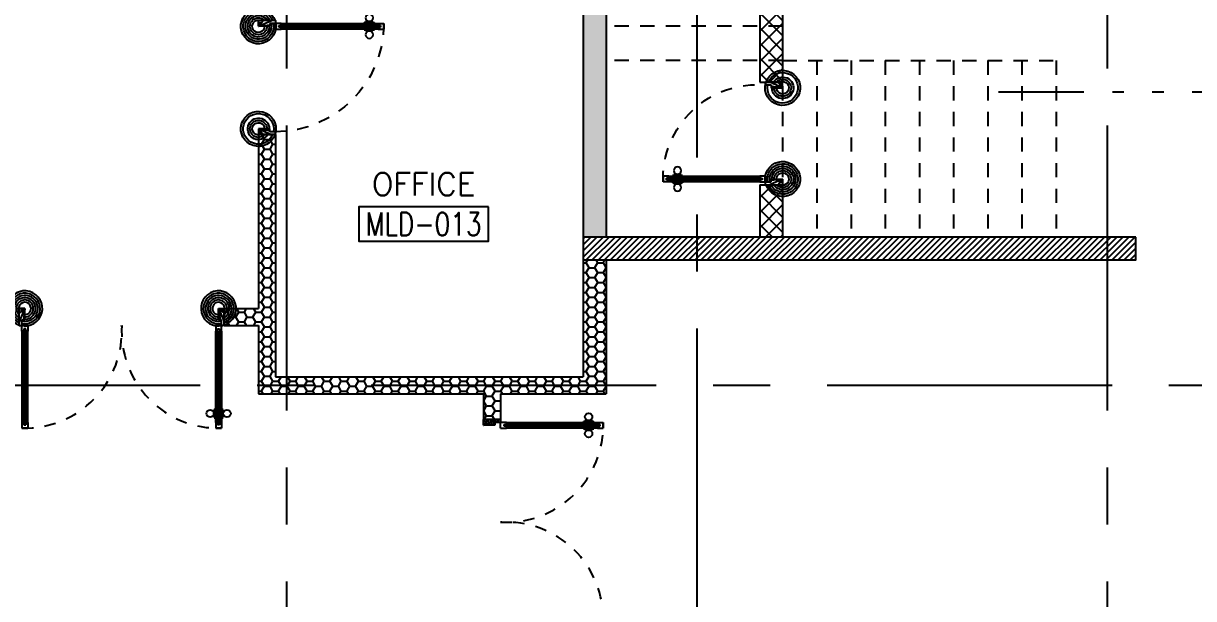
# Model space of a CAD drawing. Extents: x 417866.9 to 417960.2, y 43448 to 43538.2.
# Drawn here: x 417878.38 to 417888.65, y 43483 to 43488.05 of the extents above; entities that cross this region are included whole.
import ezdxf
from ezdxf.enums import TextEntityAlignment as Align

# ---------------------------------------------------------------- set-up
doc = ezdxf.new("R2010")
doc.units = 0
doc.header["$MEASUREMENT"] = 0
doc.header["$PDMODE"] = 3
doc.header["$PDSIZE"] = 0.1
for name, pattern in [('2DASHES', [1.7, 0.75, -0.25, 0.1, -0.25, 0.1, -0.25]), ('CENTERX2', [4, 2.5, -0.5, 0.5, -0.5]), ('HIDDEN', [0.375, 0.25, -0.125]), ('HIDDEN2', [0.1875, 0.125, -0.0625])]:
    doc.linetypes.add(name, pattern=pattern)
doc.layers.get('0').update_dxf_attribs({"linetype": 'CONTINUOUS'})
doc.layers.get('DEFPOINTS').update_dxf_attribs({"linetype": 'CONTINUOUS'})
for name, color, linetype in [('AX-DIM', 4, 'CONTINUOUS'), ('AXES', 11, 'CENTERX2'), ('COL', 2, 'CONTINUOUS'), ('DOOR', 4, 'CONTINUOUS'), ('HAT', 8, 'CONTINUOUS'), ('IND-ES-L', 6, '2DASHES'), ('RM-BOX', 2, 'CONTINUOUS'), ('RM-NAME', 2, 'CONTINUOUS'), ('RM-NO', 2, 'CONTINUOUS'), ('STR', 5, 'CONTINUOUS'), ('WALL', 2, 'CONTINUOUS'), ('WallType', 11, 'CONTINUOUS'), ('WallType2', 3, 'CONTINUOUS')]:
    doc.layers.add(name, color=color, linetype=linetype)
doc.styles.add('ROMANS', font='ROMANS.shx', dxfattribs={"width": 0.6})
doc.dimstyles.new('STANDARD in', dxfattribs={"dimtxt": 0.2, "dimasz": 0.1, "dimexe": 0.07, "dimexo": 0.05, "dimgap": 0.1, "dimtad": 1, "dimdec": 0, "dimlfac": 1000, "dimzin": 0, "dimdsep": 46, "dimtxsty": 'ROMANS', "dimblk": 'ARCHTICK', "dimcen": 0.05, "dimdle": 0.05, "dimclrd": 4, "dimclre": 4, "dimclrt": 2, "dimadec": 0, "dimazin": 0, "dimtfac": 1, "dimtdec": 0, "dimtmove": 2, "dimatfit": 3, "dimfxl": 0, "dimtolj": 1, "dimtzin": 0, "dimarcsym": 0})
pattern_1 = [(0, (0, 0), (0.075, 0.04330127), [0.05, -0.1]), (120, (0, 0), (-0.074999999836, 0.043301270284), [0.05, -0.1]), (60, (0, 0), (1.64e-10, 0.086602540284), [-0.1, 0.05])]
pattern_2 = [(45, (0, 0), (-0.066291260736, 0.066291260736), []), (135, (0, 0), (-0.066291260736, -0.066291260736), [])]

# ---------------------------------------------------------------- blocks, each defined once
blk = doc.blocks.new('*X137')
at = {"color": 0}
for p, q in [((76229, 30037), (76403, 30211)), ((76229, 30091), (76350, 30211)), ((76229, 30144), (76297, 30211)), ((76229, 30197), (76244, 30211)), ((76256, 30011), (76456, 30211)), ((76309, 30011), (76509, 30211)), ((76362, 30011), (76562, 30211)), ((76415, 30011), (76615, 30211)), ((76468, 30011), (76668, 30211)), ((76521, 30011), (76721, 30211)), ((76574, 30011), (76774, 30211)), ((76627, 30011), (76827, 30211)), ((76680, 30011), (76880, 30211)), ((76733, 30011), (76933, 30211)), ((76786, 30011), (76986, 30211)), ((76839, 30011), (77039, 30211)), ((76892, 30011), (77092, 30211)), ((76945, 30011), (77145, 30211)), ((76998, 30011), (77198, 30211)), ((77051, 30011), (77251, 30211)), ((77104, 30011), (77304, 30211)), ((77157, 30011), (77357, 30211)), ((77210, 30011), (77410, 30211)), ((77263, 30011), (77463, 30211)), ((77316, 30011), (77516, 30211)), ((77369, 30011), (77569, 30211)), ((77423, 30011), (77623, 30211)), ((77476, 30011), (77676, 30211)), ((77529, 30011), (77729, 30211)), ((77582, 30011), (77782, 30211)), ((77635, 30011), (77835, 30211)), ((77688, 30011), (77888, 30211)), ((77741, 30011), (77941, 30211)), ((77794, 30011), (77994, 30211)), ((77847, 30011), (78047, 30211)), ((77900, 30011), (78100, 30211)), ((77953, 30011), (78153, 30211)), ((78006, 30011), (78206, 30211)), ((78059, 30011), (78259, 30211)), ((78112, 30011), (78312, 30211)), ((78165, 30011), (78365, 30211)), ((78218, 30011), (78418, 30211)), ((78271, 30011), (78471, 30211)), ((78324, 30011), (78524, 30211)), ((78377, 30011), (78577, 30211)), ((78430, 30011), (78630, 30211)), ((78483, 30011), (78683, 30211)), ((78536, 30011), (78736, 30211)), ((78589, 30011), (78789, 30211)), ((78642, 30011), (78842, 30211)), ((78695, 30011), (78895, 30211)), ((78748, 30011), (78948, 30211)), ((78801, 30011), (79001, 30211)), ((78854, 30011), (79054, 30211)), ((78907, 30011), (79107, 30211)), ((78960, 30011), (79160, 30211)), ((79013, 30011), (79213, 30211)), ((79067, 30011), (79267, 30211)), ((79120, 30011), (79320, 30211)), ((79173, 30011), (79373, 30211)), ((79226, 30011), (79426, 30211)), ((79279, 30011), (79479, 30211)), ((79332, 30011), (79532, 30211)), ((79385, 30011), (79585, 30211)), ((79438, 30011), (79638, 30211)), ((79491, 30011), (79691, 30211)), ((79544, 30011), (79744, 30211)), ((79597, 30011), (79797, 30211)), ((79650, 30011), (79850, 30211)), ((79703, 30011), (79903, 30211)), ((79756, 30011), (79956, 30211)), ((79809, 30011), (80009, 30211)), ((79862, 30011), (80062, 30211)), ((79915, 30011), (80115, 30211)), ((79968, 30011), (80168, 30211)), ((80021, 30011), (80221, 30211)), ((80074, 30011), (80274, 30211)), ((80127, 30011), (80327, 30211)), ((80180, 30011), (80380, 30211)), ((80233, 30011), (80433, 30211)), ((80286, 30011), (80486, 30211)), ((80339, 30011), (80539, 30211)), ((80392, 30011), (80592, 30211)), ((80445, 30011), (80645, 30211)), ((80498, 30011), (80698, 30211)), ((80551, 30011), (80751, 30211)), ((80604, 30011), (80804, 30211)), ((80658, 30011), (80858, 30211)), ((80711, 30011), (80911, 30211)), ((80764, 30011), (80964, 30211)), ((80817, 30011), (81017, 30211)), ((80870, 30011), (81070, 30211)), ((80923, 30011), (81079, 30168)), ((80976, 30011), (81079, 30115)), ((81029, 30011), (81079, 30061))]:
    blk.add_line(p, q, dxfattribs=at)
blk = doc.blocks.new('A$C272A55A0')
at = {"layer": 'DOOR', "color": 0, "linetype": 'ByBlock'}
for p, q in [((0, 900), (0, 1050)), ((50, 1050), (0, 1050)), ((50, 950), (50, 1050)), ((1750, 950), (1750, 1050)), ((1750, 1050), (1800, 1050)), ((1800, 1050), (1800, 900)), ((25, 950), (50, 950)), ((25, 900), (25, 950)), ((1775, 950), (1750, 950)), ((1775, 900), (1775, 950)), ((0, 900), (25, 900)), ((75, 900), (25, 900)), ((25, 850), (25, 900)), ((42, 850), (25, 850)), ((58, 870), (42, 870)), ((42, 870), (42, 850)), ((58, 850), (58, 870)), ((75, 850), (58, 850)), ((75, 900), (75, 850)), ((1725, 900), (1775, 900)), ((1725, 900), (1725, 850)), ((1725, 850), (1742, 850)), ((1742, 870), (1758, 870)), ((1742, 850), (1742, 870)), ((1758, 870), (1758, 850)), ((1758, 850), (1775, 850)), ((1800, 900), (1775, 900)), ((1775, 850), (1775, 900)), ((1718, 160), (1709, 160)), ((1709, 95), (1709, 160)), ((1725, 173), (1718, 173)), ((1718, 173), (1718, 83)), ((1718, 95), (1718, 160)), ((1775, 173), (1782, 173)), ((1782, 173), (1782, 83)), ((1782, 160), (1791, 160)), ((1782, 95), (1782, 160)), ((1791, 95), (1791, 160)), ((25, 50), (42, 50)), ((25, 50), (25, 0)), ((25, 0), (75, 0)), ((75, 0), (25, 0)), ((42, 50), (42, 30)), ((42, 30), (58, 30)), ((58, 50), (75, 50)), ((58, 50), (58, 30)), ((75, 50), (75, 0)), ((1718, 95), (1709, 95)), ((1725, 83), (1718, 83)), ((1742, 50), (1725, 50)), ((1725, 50), (1725, 0)), ((1775, 0), (1725, 0)), ((1725, 0), (1775, 0)), ((1742, 50), (1742, 30)), ((1758, 30), (1742, 30)), ((1775, 50), (1758, 50)), ((1758, 50), (1758, 30)), ((1775, 83), (1782, 83)), ((1775, 50), (1775, 0)), ((1782, 95), (1791, 95))]:
    blk.add_line(p, q, dxfattribs=at)
at = {"layer": 'DOOR', "color": 9, "linetype": 'ByBlock'}
for p, q in [((50, 1050), (0, 1010)), ((50, 1050), (0, 937)), ((50, 1050), (37, 950)), ((1750, 1050), (1800, 1010)), ((1750, 1050), (1800, 937)), ((1750, 1050), (1763, 950))]:
    blk.add_line(p, q, dxfattribs=at)
at = {"layer": 'DOOR', "linetype": 'ByBlock'}
for p, q in [((25, 850), (25, 50)), ((42, 850), (42, 50)), ((58, 850), (58, 50)), ((75, 50), (75, 850)), ((1725, 50), (1725, 850)), ((1742, 850), (1742, 50)), ((1758, 850), (1758, 50)), ((1775, 850), (1775, 50))]:
    blk.add_line(p, q, dxfattribs=at)
at = {"layer": 'DOOR', "color": 0, "linetype": 'ByBlock'}
for centre in [(1676, 128), (1824, 128)]:
    blk.add_circle(centre, 32.4, dxfattribs=at)
at = {"layer": 'DOOR', "color": 9, "linetype": 'ByBlock'}
for centre, radius, start, end in [((50, 1050), 54.4, 203.2074, 270), ((50, 1050), 34.4, 180, 270), ((50, 1050), 14.4, 180, 270), ((1750, 1050), 14.4, 270, 0), ((1750, 1050), 34.4, 270, 0), ((1750, 1050), 54.4, 270, 336.7926), ((50, 1050), 74.4, 227.7764, 270), ((50, 1050), 94.4, 238.0182, 270), ((50, 1050), 114, 244.0838, 257.3774), ((50, 1050), 134, 248.1598, 259.28), ((1750, 1050), 74.4, 270, 312.2236), ((1750, 1050), 94.4, 270, 301.9818), ((1750, 1050), 114, 282.6226, 295.9162), ((1750, 1050), 134, 280.72, 291.8402), ((50, 1050), 154, 251.1053, 256.2858), ((1750, 1050), 154, 283.7142, 288.8947)]:
    blk.add_arc(centre, radius, start, end, dxfattribs=at)
at = {"layer": 'DOOR', "linetype": 'HIDDEN', "ltscale": 0.5}
for centre, start, end in [((50, 851), 268.3174, 3.2965), ((1750, 851), 176.7035, 271.6826)]:
    blk.add_arc(centre, 851, start, end, dxfattribs=at)
at = {"layer": 'WALL', "linetype": 'ByBlock'}
blk.add_line((1800, 900), (1800, 1050), dxfattribs=at)
blk = doc.blocks.new('RM1')
at = {"layer": 'RM-BOX'}
blk.add_lwpolyline([(570, -200), (-570, -200), (-570, -500), (570, -500)], close=True, dxfattribs=at)
at = {"layer": 'RM-NAME', "style": 'ROMANS'}
for tag, p in [('ROOMNAME1', (0, 324)), ('ROOMNAME2', (0, 0))]:
    blk.add_attdef(tag, text='', height=200, dxfattribs=at).set_placement(p, align=Align.MIDDLE)
at = {"layer": 'RM-NO', "style": 'ROMANS', "width": 0.8}
blk.add_attdef('ROOMNO', text='', height=200, dxfattribs=at).set_placement((0, -350), align=Align.MIDDLE)
blk = doc.blocks.new('DOOR1000')
at = {"layer": 'DOOR', "color": 7, "linetype": 'ByBlock'}
for p, q in [((-150, 0), (0, 0)), ((-150, 0), (-150, -25)), ((0, -50), (-114, 0)), ((0, -50), (-40, 0)), ((0, -50), (0, 0)), ((-1100, -25), (-1100, -75)), ((-1100, -75), (-1100, -25)), ((-1050, -25), (-1100, -25)), ((-1050, -75), (-1100, -75)), ((-1070, -42), (-1070, -58)), ((-1050, -42), (-1070, -42)), ((-1050, -58), (-1070, -58)), ((-1050, -25), (-1050, -42)), ((-1050, -58), (-1050, -75)), ((-1018, -25), (-1018, -18)), ((-928, -18), (-1018, -18)), ((-1018, -75), (-1018, -82)), ((-928, -82), (-1018, -82)), ((-1005, -18), (-1005, -9)), ((-1005, -9), (-940, -9)), ((-1005, -18), (-940, -18)), ((-1005, -82), (-1005, -91)), ((-1005, -82), (-940, -82)), ((-1005, -91), (-940, -91)), ((-940, -18), (-940, -9)), ((-940, -82), (-940, -91)), ((-928, -25), (-928, -18)), ((-928, -75), (-928, -82)), ((-200, -25), (-150, -25)), ((-200, -42), (-200, -25)), ((-180, -42), (-200, -42)), ((-200, -58), (-180, -58)), ((-200, -75), (-200, -58)), ((-150, -75), (-200, -75)), ((-180, -58), (-180, -42)), ((-150, -25), (-100, -25)), ((-150, -75), (-150, -25)), ((-100, -25), (-100, -50)), ((0, -50), (-100, -37)), ((-100, -50), (0, -50)), ((-150, -975), (-100, -975)), ((-150, -1000), (-150, -975)), ((-150, -1000), (0, -1000)), ((0, -1000), (-150, -1000)), ((0, -950), (-114, -1000)), ((-100, -975), (-100, -950)), ((0, -950), (-100, -963)), ((-100, -950), (0, -950)), ((0, -950), (-40, -1000)), ((0, -950), (0, -1000))]:
    blk.add_line(p, q, dxfattribs=at)
at = {"layer": 'DOOR', "linetype": 'ByBlock'}
for p, q in [((-200, -25), (-1050, -25)), ((-200, -42), (-1050, -42)), ((-200, -58), (-1050, -58)), ((-1050, -75), (-200, -75))]:
    blk.add_line(p, q, dxfattribs=at)
at = {"layer": 'DOOR', "color": 7, "linetype": 'ByBlock'}
for centre in [(-973, 24), (-973, -124)]:
    blk.add_circle(centre, 32.4, dxfattribs=at)
for centre, radius, start, end in [((0, -50), 154, 161.1053, 166.2858), ((0, -50), 94.4, 148.0182, 180), ((0, -50), 134, 158.1598, 169.28), ((0, -50), 114, 154.0838, 167.3774), ((0, -50), 74.4, 137.7764, 180), ((0, -50), 54.4, 113.2074, 180), ((0, -50), 34.4, 90, 180), ((0, -50), 14.4, 90, 180), ((0, -950), 154, 193.7142, 198.8947), ((0, -950), 134, 190.72, 201.8402), ((0, -950), 94.4, 180, 211.9818), ((0, -950), 74.4, 180, 222.2236), ((0, -950), 54.4, 180, 246.7926), ((0, -950), 34.4, 180, 270), ((0, -950), 14.4, 180, 270)]:
    blk.add_arc(centre, radius, start, end, dxfattribs=at)
at = {"layer": 'DOOR', "linetype": 'HIDDEN', "ltscale": 0.5}
blk.add_arc((-150, -25), 950, 180, 270, dxfattribs=at)
blk = doc.blocks.new('DOOR90')
at = {"layer": 'DOOR', "color": 7, "linetype": 'ByBlock'}
for p, q in [((-150, 0), (0, 0)), ((-150, 0), (-150, -25)), ((0, -50), (-114, 0)), ((0, -50), (-40, 0)), ((0, -50), (0, 0)), ((-1000, -25), (-1050, -25)), ((-1050, -75), (-1050, -25)), ((-1050, -25), (-1050, -75)), ((-1000, -75), (-1050, -75)), ((-1000, -42), (-1020, -42)), ((-1020, -42), (-1020, -58)), ((-1000, -58), (-1020, -58)), ((-1000, -25), (-1000, -42)), ((-1000, -58), (-1000, -75)), ((-878, -18), (-968, -18)), ((-968, -25), (-968, -18)), ((-968, -75), (-968, -82)), ((-878, -82), (-968, -82)), ((-955, -9), (-890, -9)), ((-955, -18), (-955, -9)), ((-955, -18), (-890, -18)), ((-955, -82), (-890, -82)), ((-955, -82), (-955, -91)), ((-955, -91), (-890, -91)), ((-890, -18), (-890, -9)), ((-890, -82), (-890, -91)), ((-878, -25), (-878, -18)), ((-878, -75), (-878, -82)), ((-200, -25), (-150, -25)), ((-200, -42), (-200, -25)), ((-180, -42), (-200, -42)), ((-200, -58), (-180, -58)), ((-200, -75), (-200, -58)), ((-150, -75), (-200, -75)), ((-180, -58), (-180, -42)), ((-150, -25), (-100, -25)), ((-150, -75), (-150, -25)), ((-100, -25), (-100, -50)), ((0, -50), (-100, -37)), ((-100, -50), (0, -50)), ((-150, -875), (-100, -875)), ((-150, -900), (-150, -875)), ((-150, -900), (0, -900)), ((0, -900), (-150, -900)), ((0, -850), (-114, -900)), ((-100, -875), (-100, -850)), ((0, -850), (-100, -863)), ((-100, -850), (0, -850)), ((0, -850), (-40, -900)), ((0, -850), (0, -900))]:
    blk.add_line(p, q, dxfattribs=at)
at = {"layer": 'DOOR', "linetype": 'ByBlock'}
for p, q in [((-200, -25), (-1000, -25)), ((-200, -42), (-1000, -42)), ((-200, -58), (-1000, -58)), ((-1000, -75), (-200, -75))]:
    blk.add_line(p, q, dxfattribs=at)
at = {"layer": 'DOOR', "color": 7, "linetype": 'ByBlock'}
for centre in [(-923, 24), (-923, -124)]:
    blk.add_circle(centre, 32.4, dxfattribs=at)
for centre, radius, start, end in [((0, -50), 154, 161.1053, 166.2858), ((0, -50), 94.4, 148.0182, 180), ((0, -50), 134, 158.1598, 169.28), ((0, -50), 114, 154.0838, 167.3774), ((0, -50), 74.4, 137.7764, 180), ((0, -50), 54.4, 113.2074, 180), ((0, -50), 34.4, 90, 180), ((0, -50), 14.4, 90, 180), ((0, -850), 154, 193.7142, 198.8947), ((0, -850), 134, 190.72, 201.8402), ((0, -850), 94.4, 180, 211.9818), ((0, -850), 74.4, 180, 222.2236), ((0, -850), 54.4, 180, 246.7926), ((0, -850), 34.4, 180, 270), ((0, -850), 14.4, 180, 270)]:
    blk.add_arc(centre, radius, start, end, dxfattribs=at)
at = {"layer": 'DOOR', "linetype": 'HIDDEN', "ltscale": 0.5}
blk.add_arc((-222, -50), 828, 178.2701, 275.003, dxfattribs=at)
blk = doc.blocks.new('_ARCHTICK')
at = {"color": 0, "linetype": 'ByBlock', "const_width": 0.15}
blk.add_lwpolyline([(-0.5, -0.5), (0.5, 0.5)], dxfattribs=at)
blk = doc.blocks.new('*D436')
at = {"layer": 'AX-DIM', "color": 4, "lineweight": -2}
for p, q in [((417872.682, 43525.944), (417868.243, 43525.944)), ((417868.313, 43525.994), (417868.313, 43466.574)), ((417878.896, 43466.624), (417868.243, 43466.624))]:
    blk.add_line(p, q, dxfattribs=at)
at = {"layer": 'DEFPOINTS', "color": 0}
for p in [(417872.732, 43525.944), (417868.313, 43466.624), (417878.946, 43466.624)]:
    blk.add_point(p, dxfattribs=at)
at = {"layer": 'AX-DIM', "color": 4, "lineweight": -2, "xscale": 0.1, "yscale": 0.1, "zscale": 0.1}
for p, rotation in [((417868.313, 43525.944), 90), ((417868.313, 43466.624), 270)]:
    blk.add_blockref('_ARCHTICK', p, dxfattribs=dict(at, rotation=rotation))
at = {"layer": 'AX-DIM', "color": 2, "insert": (417868.113, 43496.284), "char_height": 0.2, "attachment_point": 5, "rotation": 90, "style": 'ROMANS'}
blk.add_mtext('\\A1;59320', dxfattribs=at)

msp = doc.modelspace()

# ---------------------------------------------------------------- hatches: boundary and pattern name
at = {"layer": 'WallType'}
h = msp.add_hatch(dxfattribs=at)
h.set_pattern_fill('ANSI37', color=256, scale=0.75, style=0)
h.set_pattern_definition(pattern_2)
h.paths.add_polyline_path([(417885.0466, 43489.0013), (417884.8466, 43488.9345), (417884.8466, 43488.6243), (417885.0466, 43488.6243)])
h.paths.add_polyline_path([(417885.0466, 43488.6243), (417884.8466, 43488.6243), (417884.8466, 43488.4743), (417885.0466, 43488.4743)])
h.paths.add_polyline_path([(417885.0466, 43488.4743), (417884.8466, 43488.4743), (417884.8466, 43488.3243), (417885.0466, 43488.3243)])
h.paths.add_polyline_path([(417885.0466, 43488.3243), (417884.8466, 43488.3243), (417884.8466, 43488.2718), (417885.0466, 43488.2718)])
h.paths.add_polyline_path([(417885.0466, 43488.2718), (417884.8466, 43488.2718), (417884.8466, 43488.0243), (417885.0466, 43488.0243)])
h.paths.add_polyline_path([(417885.0466, 43488.0243), (417884.8466, 43488.0243), (417884.8466, 43487.7243), (417885.0466, 43487.7243)])
h.paths.add_polyline_path([(417885.0466, 43487.7243), (417884.8466, 43487.7243), (417884.8466, 43487.5343), (417885.0466, 43487.5343)])
h = msp.add_hatch(dxfattribs=at)
h.set_pattern_fill('ANSI37', color=256, scale=0.75, style=0)
h.set_pattern_definition(pattern_2)
h.paths.add_polyline_path([(417885.0466, 43486.6343), (417884.8466, 43486.6343), (417884.8466, 43486.1743), (417885.0466, 43486.1743)])
at = {"layer": 'WallType2'}
h = msp.add_hatch(dxfattribs=at)
h.set_pattern_fill('HONEY', color=256, scale=0.4, style=0)
h.set_pattern_definition(pattern_1)
h.paths.add_polyline_path([(417883.4966, 43493.1743), (417883.2966, 43493.1743), (417883.2966, 43493.1243), (417880.5966, 43493.1243), (417880.5966, 43493.2743), (417880.4466, 43493.2743), (417880.4466, 43492.8243), (417880.5966, 43492.8243), (417880.5966, 43492.9743), (417883.2966, 43492.9743), (417883.2966, 43490.9243), (417880.5966, 43490.9243), (417880.5966, 43491.9243), (417880.4466, 43491.9243), (417880.4466, 43489.7743), (417880.5966, 43489.7743), (417880.5966, 43490.7743), (417883.2966, 43490.7743), (417883.2966, 43488.7243), (417880.9466, 43488.7243), (417880.9466, 43488.5743), (417883.2966, 43488.5743), (417883.2966, 43486.1743), (417883.4966, 43486.1743)])
h = msp.add_hatch(dxfattribs=at)
h.set_pattern_fill('HONEY', color=256, scale=0.4, style=0)
h.set_pattern_definition(pattern_1)
h.paths.add_polyline_path([(417883.4966, 43485.9743), (417883.2966, 43485.9743), (417883.2966, 43484.9493), (417880.5966, 43484.9493), (417880.5966, 43487.0743), (417880.4466, 43487.0743), (417880.4466, 43485.5493), (417880.1466, 43485.5493), (417880.1466, 43485.3993), (417880.4466, 43485.3993), (417880.4466, 43484.7993), (417882.4216, 43484.7993), (417882.4216, 43484.5743), (417882.5716, 43484.5743), (417882.5716, 43484.7993), (417883.4966, 43484.7993)])

# ---------------------------------------------------------------- linework, layer by layer
at = {"layer": 'AXES'}
for p, q in [((417880.6966, 43448.6529), (417880.6966, 43537.5491)), ((417887.8966, 43448.6529), (417887.8966, 43537.5491)), ((417884.2966, 43466.8743), (417884.2966, 43525.4443)), ((417947.9366, 43484.8743), (417873.4766, 43484.8743))]:
    msp.add_line(p, q, dxfattribs=at)
at = {"layer": 'COL'}
msp.add_lwpolyline([(417888.1466, 43486.1743), (417883.2966, 43486.1743), (417883.2966, 43485.9743), (417888.1466, 43485.9743)], close=True, dxfattribs=at)
at = {"layer": 'IND-ES-L'}
msp.add_line((417886.94, 43487.4504), (417893.4028, 43487.4504), dxfattribs=at)
at = {"layer": 'STR', "color": 251, "linetype": 'HIDDEN2'}
for p, q in [((417885.0466, 43488.9909), (417885.0466, 43487.7243)), ((417885.0466, 43488.0243), (417883.4966, 43488.0243)), ((417885.0466, 43487.7243), (417883.4966, 43487.7243)), ((417885.0466, 43487.7243), (417887.4466, 43487.7243)), ((417885.0466, 43487.7243), (417885.0466, 43486.1743)), ((417885.3466, 43487.7243), (417885.3466, 43486.1743)), ((417885.6466, 43487.7243), (417885.6466, 43486.1743)), ((417885.9466, 43487.7243), (417885.9466, 43486.1743)), ((417886.2466, 43487.7243), (417886.2466, 43486.1743)), ((417886.5466, 43487.7243), (417886.5466, 43486.1743)), ((417886.8466, 43487.7243), (417886.8466, 43486.1743)), ((417887.1466, 43487.7243), (417887.1466, 43486.1743)), ((417887.4466, 43487.7243), (417887.4466, 43486.1743))]:
    msp.add_line(p, q, dxfattribs=at)
at = {"layer": 'WALL'}
for p, q in [((417883.4966, 43493.1743), (417883.4966, 43486.1743)), ((417885.0466, 43488.9909), (417885.0466, 43487.7243)), ((417884.8466, 43488.8993), (417884.8466, 43487.5343)), ((417883.2966, 43488.5743), (417883.2966, 43486.1743)), ((417885.0466, 43487.7243), (417885.0466, 43487.5343)), ((417884.8466, 43487.5343), (417885.0466, 43487.5343)), ((417880.5966, 43487.0743), (417880.4466, 43487.0743)), ((417880.4466, 43487.0743), (417880.4466, 43485.5493)), ((417880.5966, 43487.0743), (417880.5966, 43484.9493)), ((417884.8466, 43486.6343), (417884.8466, 43486.1743)), ((417884.8466, 43486.6343), (417885.0466, 43486.6343)), ((417885.0466, 43486.6343), (417885.0466, 43486.1743)), ((417883.2966, 43485.9743), (417883.2966, 43484.9493)), ((417883.4966, 43485.9743), (417883.4966, 43485.9743)), ((417883.4966, 43485.9743), (417883.4966, 43484.7993)), ((417880.1466, 43485.5493), (417880.4466, 43485.5493)), ((417880.1466, 43485.5493), (417880.1466, 43485.3993)), ((417880.1466, 43485.3993), (417880.4466, 43485.3993)), ((417880.4466, 43485.3993), (417880.4466, 43484.7993)), ((417880.5966, 43484.9493), (417883.2966, 43484.9493)), ((417880.4466, 43484.7993), (417882.4216, 43484.7993)), ((417882.4216, 43484.7993), (417882.4216, 43484.5743)), ((417882.5716, 43484.7993), (417882.5716, 43484.5743)), ((417882.5716, 43484.7993), (417883.4966, 43484.7993)), ((417882.5716, 43484.5743), (417882.4216, 43484.5743))]:
    msp.add_line(p, q, dxfattribs=at)

# ---------------------------------------------------------------- block references
at = {"layer": 'DOOR', "xscale": -0.001000000047497451, "yscale": 0.0009999999892897904, "zscale": 0.001}
msp.add_blockref('DOOR1000', (417880.4466, 43488.0743), dxfattribs=at)
at = {"layer": 'DOOR', "color": 0, "xscale": 0.001000000047497451, "yscale": 0.0009999999892897904, "zscale": 0.001}
msp.add_blockref('A$C272A55A0', (417878.3466, 43484.499), dxfattribs=at)
at = {"layer": 'DOOR', "color": 0, "xscale": 0.0009999999892897904, "yscale": 0.0009999999892897904, "zscale": 0.001, "rotation": 90}
msp.add_blockref('A$C272A55A0', (417883.472, 43482.7743), dxfattribs=at)
at = {"layer": 'HAT', "xscale": 0.001000000047497451, "yscale": 0.0009999999892897904, "zscale": 0.001}
msp.add_blockref('RM1', (417881.8966, 43486.6396), dxfattribs=at).add_auto_attribs({'ROOMNO': 'MLD-013', 'ROOMNAME2': 'OFFICE'})
msp.add_blockref('*X137', (417807.0674, 43455.9633), dxfattribs=at)
at = {"layer": 'WALL', "xscale": -0.001000000047497451, "yscale": 0.0009999999892897904, "zscale": 0.001, "rotation": 180}
msp.add_blockref('DOOR90', (417885.0466, 43486.6343), dxfattribs=at)

# ---------------------------------------------------------------- dimensions: what is measured, and where the dimension line sits
at = {"layer": 'AX-DIM'}
dim = msp.add_linear_dim(base=(417868.3128, 43466.6243), p1=(417872.7324, 43525.9443), p2=(417878.9456, 43466.6243), angle=270, dimstyle='STANDARD in', dxfattribs=at)
dim.commit()
dim.dimension.update_dxf_attribs({"geometry": '*D436', "text_midpoint": (417868.1128, 43496.2843)})

doc.saveas('drawing.dxf')
